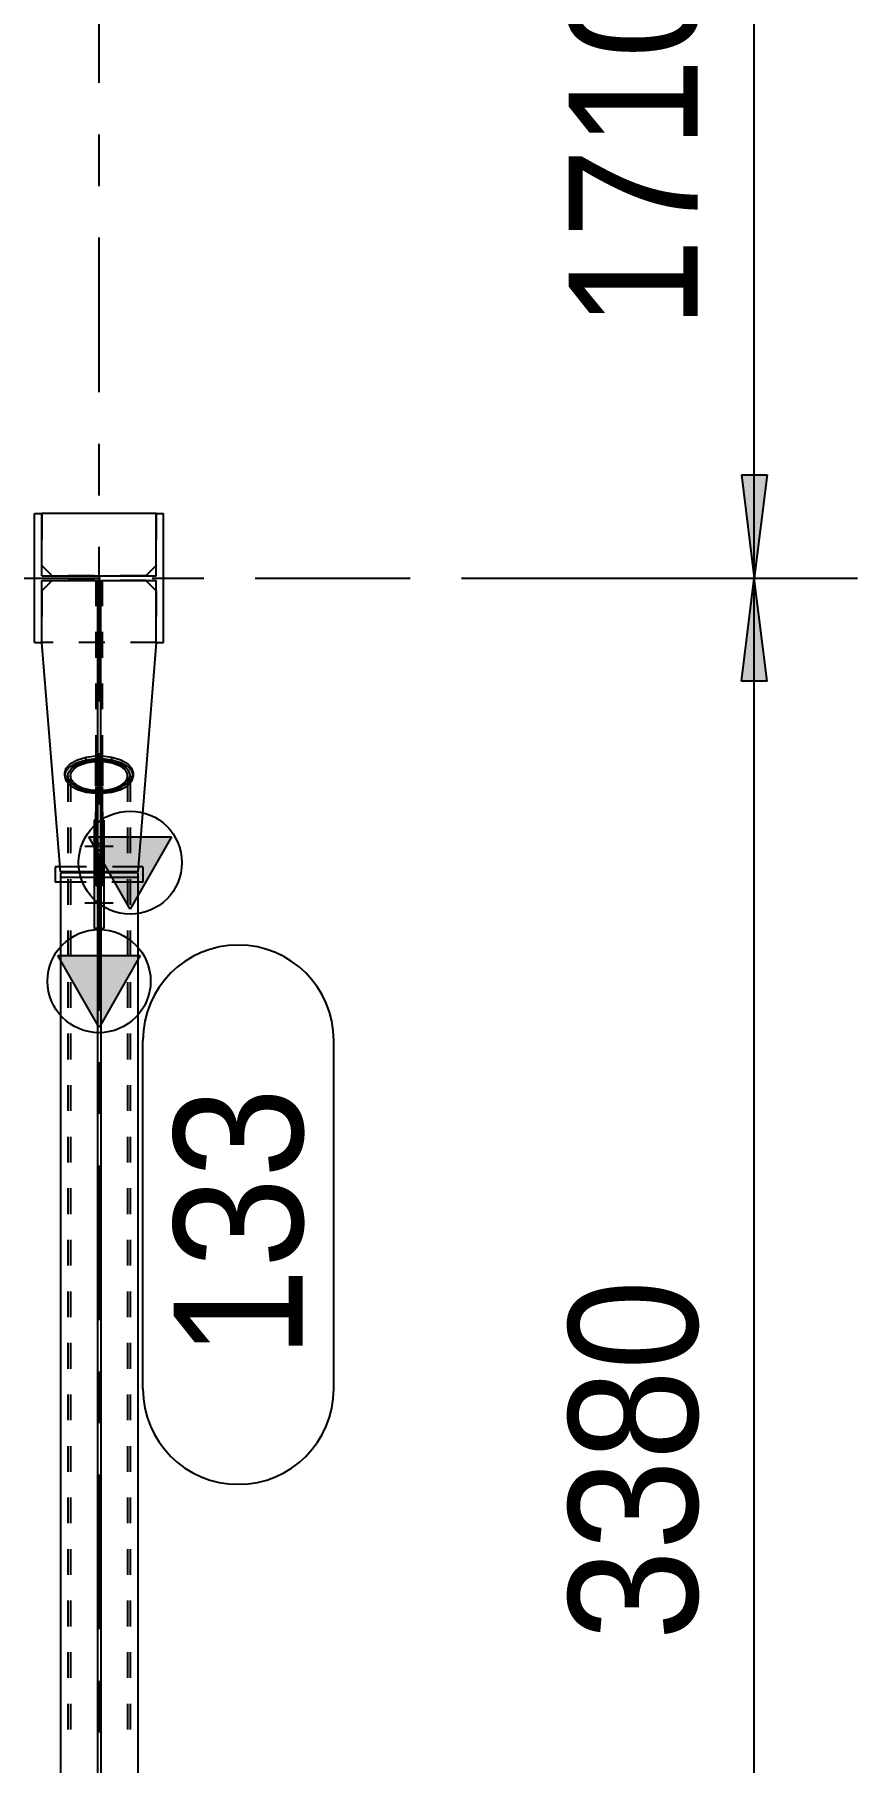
# Model space of a CAD drawing. Header units: millimetres. Extents: x 0 to 594, y 0 to 420.
# Drawn here: x 460.16 to 476.11, y 308.25 to 341.77 of the extents above; entities that cross this region are included whole.
import ezdxf

# ---------------------------------------------------------------- set-up
doc = ezdxf.new("R2010")
doc.units = ezdxf.units.MM
doc.header["$MEASUREMENT"] = 0
for name, pattern in [('XKITLINE00', [0]), ('XKITLINE03', [6, 3, -1, 1, -1]), ('XKITLINE04', [3, 0.5, -0.5, 0.5, -0.5, 0.5, -0.5])]:
    doc.linetypes.add(name, pattern=pattern)
for name, color, linetype in [('dimension', 7, 'Continuous'), ('grid', 7, 'Continuous'), ('mark', 7, 'Continuous'), ('part1', 7, 'Continuous')]:
    doc.layers.add(name, color=color, linetype=linetype)
doc.styles.add('STYLE_1', font='arial.ttf', dxfattribs={"height": 0.2})

# ---------------------------------------------------------------- blocks, each defined once
blk = doc.blocks.new('*D2175')
at = {"layer": 'grid', "color": 4, "linetype": 'XKITLINE03'}
blk.add_line((1228.871, 1870.376), (1642.443, 1870.376), dxfattribs=at)
blk = doc.blocks.new('*D2227')
at = {"layer": 'part1', "color": 2, "linetype": 'XKITLINE04'}
for p, q in [((1627.236, 1866.537), (1627.244, 1866.585)), ((1627.244, 1866.585), (1627.266, 1866.632)), ((1627.266, 1866.632), (1627.302, 1866.677)), ((1627.286, 1866.537), (1627.293, 1866.581)), ((1627.293, 1866.581), (1627.314, 1866.624)), ((1627.302, 1866.677), (1627.352, 1866.718)), ((1627.314, 1866.624), (1627.347, 1866.665)), ((1627.347, 1866.665), (1627.392, 1866.703)), ((1627.352, 1866.718), (1627.414, 1866.755)), ((1627.392, 1866.703), (1627.449, 1866.737)), ((1627.414, 1866.755), (1627.486, 1866.786)), ((1627.449, 1866.737), (1627.515, 1866.766)), ((1627.486, 1866.786), (1627.567, 1866.812)), ((1627.515, 1866.766), (1627.589, 1866.789)), ((1627.567, 1866.812), (1627.654, 1866.83)), ((1627.589, 1866.789), (1627.67, 1866.806)), ((1627.654, 1866.83), (1627.747, 1866.841)), ((1627.67, 1866.806), (1627.755, 1866.816)), ((1627.747, 1866.841), (1627.771, 1866.842)), ((1627.755, 1866.816), (1627.771, 1866.817)), ((1627.771, 1866.842), (1627.771, 1864.493)), ((1627.911, 1866.842), (1627.911, 1864.493)), ((1627.911, 1866.842), (1627.936, 1866.841)), ((1627.911, 1866.817), (1627.928, 1866.816)), ((1627.928, 1866.816), (1628.013, 1866.806)), ((1627.936, 1866.841), (1628.028, 1866.83)), ((1628.013, 1866.806), (1628.093, 1866.789)), ((1628.028, 1866.83), (1628.116, 1866.812)), ((1628.093, 1866.789), (1628.168, 1866.766)), ((1628.116, 1866.812), (1628.197, 1866.786)), ((1628.168, 1866.766), (1628.234, 1866.737)), ((1628.197, 1866.786), (1628.269, 1866.755)), ((1628.234, 1866.737), (1628.29, 1866.703)), ((1628.269, 1866.755), (1628.331, 1866.718)), ((1628.29, 1866.703), (1628.336, 1866.665)), ((1628.331, 1866.718), (1628.38, 1866.677)), ((1628.369, 1866.624), (1628.336, 1866.665)), ((1628.39, 1866.581), (1628.369, 1866.624)), ((1628.417, 1866.632), (1628.38, 1866.677)), ((1628.396, 1866.537), (1628.39, 1866.581)), ((1628.439, 1866.585), (1628.417, 1866.632)), ((1628.446, 1866.537), (1628.439, 1866.585)), ((1627.244, 1866.489), (1627.236, 1866.537)), ((1627.236, 1866.537), (1627.236, 1847.984)), ((1627.266, 1866.442), (1627.244, 1866.489)), ((1627.302, 1866.397), (1627.266, 1866.442)), ((1627.286, 1866.537), (1627.286, 1847.984)), ((1627.293, 1866.493), (1627.286, 1866.537)), ((1627.314, 1866.45), (1627.293, 1866.493)), ((1627.302, 1866.397), (1627.352, 1866.356)), ((1627.347, 1866.409), (1627.314, 1866.45)), ((1627.347, 1866.409), (1627.392, 1866.371)), ((1627.352, 1866.356), (1627.414, 1866.319)), ((1627.392, 1866.371), (1627.449, 1866.337)), ((1627.414, 1866.319), (1627.486, 1866.288)), ((1627.449, 1866.337), (1627.515, 1866.308)), ((1627.486, 1866.288), (1627.567, 1866.263)), ((1627.515, 1866.308), (1627.589, 1866.285)), ((1627.567, 1866.263), (1627.654, 1866.244)), ((1627.589, 1866.285), (1627.67, 1866.268)), ((1627.654, 1866.244), (1627.747, 1866.233)), ((1627.67, 1866.268), (1627.755, 1866.258)), ((1627.755, 1866.258), (1627.771, 1866.257)), ((1627.911, 1866.257), (1627.928, 1866.258)), ((1627.928, 1866.258), (1628.013, 1866.268)), ((1627.936, 1866.233), (1628.028, 1866.244)), ((1628.013, 1866.268), (1628.093, 1866.285)), ((1628.028, 1866.244), (1628.116, 1866.263)), ((1628.093, 1866.285), (1628.168, 1866.308)), ((1628.116, 1866.263), (1628.197, 1866.288)), ((1628.168, 1866.308), (1628.234, 1866.337)), ((1628.197, 1866.288), (1628.269, 1866.319)), ((1628.234, 1866.337), (1628.29, 1866.371)), ((1628.269, 1866.319), (1628.331, 1866.356)), ((1628.29, 1866.371), (1628.336, 1866.409)), ((1628.331, 1866.356), (1628.38, 1866.397)), ((1628.336, 1866.409), (1628.369, 1866.45)), ((1628.369, 1866.45), (1628.39, 1866.493)), ((1628.38, 1866.397), (1628.417, 1866.442)), ((1628.39, 1866.493), (1628.396, 1866.537)), ((1628.396, 1866.537), (1628.396, 1847.984)), ((1628.417, 1866.442), (1628.439, 1866.489)), ((1628.439, 1866.489), (1628.446, 1866.537)), ((1628.446, 1866.537), (1628.446, 1847.984)), ((1627.747, 1866.233), (1627.771, 1866.232)), ((1627.911, 1866.232), (1627.936, 1866.233)), ((1627.771, 1865.104), (1627.841, 1865.107)), ((1627.771, 1865.078), (1627.841, 1865.081)), ((1627.841, 1865.107), (1627.911, 1865.104)), ((1627.841, 1865.081), (1627.911, 1865.078)), ((1627.771, 1864.519), (1627.841, 1864.516)), ((1627.771, 1864.493), (1627.841, 1864.491)), ((1627.841, 1864.516), (1627.911, 1864.519)), ((1627.841, 1864.491), (1627.911, 1864.493))]:
    blk.add_line(p, q, dxfattribs=at)
at = {"layer": 'part1', "color": 0, "linetype": 'XKITLINE00'}
for p, q in [((1628.446, 1863.955), (1627.646, 1865.355)), ((1627.646, 1865.355), (1629.246, 1865.355)), ((1629.246, 1865.355), (1628.446, 1863.955))]:
    blk.add_line(p, q, dxfattribs=at)
blk.add_circle((1628.446, 1864.855), 1, dxfattribs=at)
at = {"layer": 'part1', "color": 0}
blk.add_solid([(1627.646, 1865.355), (1629.246, 1865.355), (1627.646, 1865.355), (1628.446, 1863.955)], dxfattribs=at)
blk = doc.blocks.new('*D2515')
at = {"layer": 'part1', "color": 0, "linetype": 'XKITLINE00'}
for p, q in [((1626.591, 1869.126), (1626.591, 1871.626)), ((1626.591, 1871.626), (1626.731, 1871.626)), ((1626.731, 1870.421), (1626.731, 1871.626)), ((1628.951, 1871.626), (1629.091, 1871.626)), ((1628.951, 1870.421), (1628.951, 1871.626)), ((1629.091, 1869.126), (1629.091, 1871.626)), ((1626.731, 1870.421), (1628.951, 1870.421)), ((1626.731, 1870.331), (1628.951, 1870.331)), ((1626.731, 1869.126), (1626.731, 1870.331)), ((1628.951, 1869.126), (1628.951, 1870.331)), ((1626.591, 1869.126), (1626.731, 1869.126)), ((1628.951, 1869.126), (1629.091, 1869.126))]:
    blk.add_line(p, q, dxfattribs=at)
blk = doc.blocks.new('*D2693')
at = {"layer": 'dimension', "color": 1, "linetype": 'XKITLINE00'}
for p, q in [((1635.543, 1887.476), (1642.543, 1887.476)), ((1640.293, 1885.476), (1640.543, 1887.476)), ((1640.543, 1870.376), (1640.543, 1887.476)), ((1640.793, 1885.476), (1640.543, 1887.476)), ((1640.793, 1885.476), (1640.293, 1885.476)), ((1640.293, 1872.376), (1640.543, 1870.376)), ((1640.293, 1872.376), (1640.793, 1872.376)), ((1640.793, 1872.376), (1640.543, 1870.376)), ((1635.543, 1870.376), (1642.543, 1870.376))]:
    blk.add_line(p, q, dxfattribs=at)
at = {"layer": 'dimension', "color": 1}
for points in [[(1640.543, 1887.476), (1640.793, 1885.476), (1640.543, 1887.476), (1640.293, 1885.476)], [(1640.543, 1870.376), (1640.293, 1872.376), (1640.543, 1870.376), (1640.793, 1872.376)]]:
    blk.add_solid(points, dxfattribs=at)
at = {"layer": 'dimension', "color": 1, "style": 'STYLE_1', "width": 0.9}
blk.add_text('1710', height=2.5, rotation=90.0002, dxfattribs=at).set_placement((1639.443, 1875.218))
blk = doc.blocks.new('*D2706')
at = {"layer": 'part1', "color": 2, "linetype": 'XKITLINE04'}
for p, q in [((1626.731, 1871.626), (1626.731, 1870.621)), ((1628.951, 1871.626), (1628.951, 1870.621)), ((1628.751, 1870.421), (1626.931, 1870.421))]:
    blk.add_line(p, q, dxfattribs=at)
at = {"layer": 'part1', "color": 0, "linetype": 'XKITLINE00'}
for p, q in [((1628.951, 1871.626), (1626.731, 1871.626)), ((1626.931, 1870.421), (1626.731, 1870.621)), ((1628.951, 1870.621), (1628.751, 1870.421))]:
    blk.add_line(p, q, dxfattribs=at)
blk = doc.blocks.new('*D2725')
at = {"layer": 'part1', "color": 0, "linetype": 'XKITLINE00'}
blk.add_line((1627.566, 1865.176), (1628.116, 1865.176), dxfattribs=at)
blk.add_line((1627.566, 1865.176), (1628.116, 1865.176), dxfattribs=at)
blk.add_line((1627.566, 1865.176), (1628.116, 1865.176), dxfattribs=at)
blk = doc.blocks.new('*D2726')
at = {"layer": 'part1', "color": 0, "linetype": 'XKITLINE00'}
blk.add_line((1627.566, 1864.076), (1628.116, 1864.076), dxfattribs=at)
blk.add_line((1627.566, 1864.076), (1628.116, 1864.076), dxfattribs=at)
blk.add_line((1627.566, 1864.076), (1628.116, 1864.076), dxfattribs=at)
blk = doc.blocks.new('*D2742')
at = {"layer": 'part1', "color": 0, "linetype": 'XKITLINE00'}
for p, q in [((1627.091, 1864.656), (1627.091, 1839.346)), ((1627.749, 1864.656), (1627.091, 1864.656)), ((1627.749, 1864.566), (1627.091, 1864.566)), ((1627.874, 1864.656), (1627.809, 1864.656)), ((1627.809, 1864.576), (1627.809, 1864.576)), ((1627.809, 1864.576), (1627.874, 1864.576)), ((1627.809, 1864.576), (1627.809, 1839.426)), ((1627.874, 1864.576), (1627.874, 1864.576)), ((1627.874, 1864.576), (1627.874, 1839.426)), ((1628.591, 1864.656), (1627.934, 1864.656)), ((1628.591, 1864.566), (1627.934, 1864.566)), ((1628.591, 1864.656), (1628.591, 1864.256)), ((1628.591, 1864.256), (1628.591, 1839.346)), ((1627.841, 1861.656), (1627.041, 1863.056)), ((1627.041, 1863.056), (1628.641, 1863.056)), ((1628.641, 1863.056), (1627.841, 1861.656)), ((1627.091, 1839.436), (1627.749, 1839.436)), ((1627.809, 1839.426), (1627.809, 1839.426)), ((1627.809, 1839.426), (1627.874, 1839.426)), ((1628.591, 1839.436), (1627.934, 1839.436)), ((1627.749, 1839.346), (1627.091, 1839.346)), ((1627.874, 1839.346), (1627.809, 1839.346)), ((1628.591, 1839.346), (1627.934, 1839.346))]:
    blk.add_line(p, q, dxfattribs=at)
at = {"layer": 'part1', "color": 2, "linetype": 'XKITLINE04'}
for p, q in [((1627.809, 1864.656), (1627.749, 1864.656)), ((1627.809, 1864.566), (1627.749, 1864.566)), ((1627.809, 1864.576), (1627.874, 1864.576)), ((1627.934, 1864.566), (1627.809, 1864.566)), ((1627.934, 1864.656), (1627.874, 1864.656)), ((1628.591, 1864.566), (1628.591, 1864.256)), ((1627.809, 1864.556), (1627.874, 1864.556)), ((1627.809, 1864.256), (1627.874, 1864.256)), ((1627.091, 1839.436), (1627.091, 1839.346)), ((1627.934, 1839.436), (1627.749, 1839.436)), ((1627.809, 1839.746), (1627.874, 1839.746)), ((1627.809, 1839.742), (1627.809, 1839.426)), ((1627.809, 1839.446), (1627.874, 1839.446)), ((1627.809, 1839.426), (1627.874, 1839.426)), ((1627.809, 1839.346), (1627.749, 1839.346)), ((1627.934, 1839.346), (1627.874, 1839.346))]:
    blk.add_line(p, q, dxfattribs=at)
at = {"layer": 'part1', "color": 0, "linetype": 'XKITLINE00'}
blk.add_circle((1627.841, 1862.556), 1, dxfattribs=at)
at = {"layer": 'part1', "color": 0}
blk.add_solid([(1627.041, 1863.056), (1628.641, 1863.056), (1627.041, 1863.056), (1627.841, 1861.656)], dxfattribs=at)
blk = doc.blocks.new('*D2748')
at = {"layer": 'part1', "color": 0, "linetype": 'XKITLINE00'}
for p, q in [((1626.931, 1870.331), (1626.731, 1870.131)), ((1628.951, 1870.131), (1628.751, 1870.331)), ((1627.091, 1864.676), (1626.731, 1869.126)), ((1628.951, 1869.126), (1628.591, 1864.676)), ((1627.749, 1864.676), (1627.091, 1864.676)), ((1627.811, 1864.676), (1627.809, 1864.676)), ((1627.874, 1864.676), (1627.871, 1864.676)), ((1628.591, 1864.676), (1627.934, 1864.676))]:
    blk.add_line(p, q, dxfattribs=at)
at = {"layer": 'part1', "color": 2, "linetype": 'XKITLINE04'}
for p, q in [((1628.751, 1870.331), (1626.931, 1870.331)), ((1626.731, 1869.126), (1626.731, 1870.131)), ((1626.731, 1869.126), (1626.731, 1870.131)), ((1628.951, 1869.126), (1628.951, 1870.131)), ((1628.951, 1869.126), (1628.951, 1870.131)), ((1628.591, 1864.676), (1627.749, 1864.676)), ((1627.871, 1864.676), (1627.811, 1864.676)), ((1627.934, 1864.676), (1627.874, 1864.676))]:
    blk.add_line(p, q, dxfattribs=at)
blk = doc.blocks.new('*D2749')
at = {"layer": 'part1', "color": 0, "linetype": 'XKITLINE00'}
for p, q in [((1627.811, 1870.331), (1627.811, 1864.676)), ((1627.811, 1870.331), (1627.871, 1870.331)), ((1627.871, 1870.331), (1627.871, 1864.676)), ((1627.811, 1864.676), (1627.871, 1864.676))]:
    blk.add_line(p, q, dxfattribs=at)
at = {"layer": 'part1', "color": 2, "linetype": 'XKITLINE04'}
for p, q in [((1627.811, 1870.331), (1627.871, 1870.331)), ((1627.811, 1870.131), (1627.871, 1870.131)), ((1627.811, 1864.976), (1627.871, 1864.976)), ((1627.811, 1864.676), (1627.871, 1864.676))]:
    blk.add_line(p, q, dxfattribs=at)
blk = doc.blocks.new('*D2750')
at = {"layer": 'part1', "color": 0, "linetype": 'XKITLINE00'}
for p, q in [((1626.991, 1864.776), (1626.991, 1864.476)), ((1627.083, 1864.776), (1626.991, 1864.776)), ((1628.691, 1864.776), (1628.599, 1864.776)), ((1628.691, 1864.776), (1628.691, 1864.476)), ((1627.091, 1864.476), (1626.991, 1864.476)), ((1628.691, 1864.476), (1628.591, 1864.476))]:
    blk.add_line(p, q, dxfattribs=at)
at = {"layer": 'part1', "color": 2, "linetype": 'XKITLINE04'}
for p, q in [((1628.599, 1864.776), (1627.083, 1864.776)), ((1628.591, 1864.476), (1627.091, 1864.476))]:
    blk.add_line(p, q, dxfattribs=at)
blk = doc.blocks.new('*D2751')
at = {"layer": 'part1', "color": 0, "linetype": 'XKITLINE00'}
for p, q in [((1627.934, 1865.676), (1627.874, 1865.676)), ((1627.874, 1865.676), (1627.874, 1863.576)), ((1627.934, 1865.676), (1627.934, 1863.576)), ((1627.934, 1863.576), (1627.874, 1863.576))]:
    blk.add_line(p, q, dxfattribs=at)
blk = doc.blocks.new('*D2752')
at = {"layer": 'part1', "color": 0, "linetype": 'XKITLINE00'}
for p, q in [((1627.809, 1865.676), (1627.749, 1865.676)), ((1627.749, 1865.676), (1627.749, 1863.576)), ((1627.809, 1865.676), (1627.809, 1863.576)), ((1627.809, 1863.576), (1627.749, 1863.576))]:
    blk.add_line(p, q, dxfattribs=at)
blk = doc.blocks.new('*D2754')
at = {"layer": 'grid', "color": 4, "linetype": 'XKITLINE03'}
blk.add_line((1627.841, 1819.981), (1627.841, 1905.53), dxfattribs=at)
blk = doc.blocks.new('*D2827')
at = {"layer": 'dimension', "color": 1, "linetype": 'XKITLINE00'}
for p, q in [((1635.543, 1870.376), (1642.543, 1870.376)), ((1640.293, 1868.376), (1640.543, 1870.376)), ((1640.543, 1836.576), (1640.543, 1870.376)), ((1640.793, 1868.376), (1640.543, 1870.376)), ((1640.793, 1868.376), (1640.293, 1868.376))]:
    blk.add_line(p, q, dxfattribs=at)
at = {"layer": 'dimension', "color": 1}
blk.add_solid([(1640.543, 1870.376), (1640.793, 1868.376), (1640.543, 1870.376), (1640.293, 1868.376)], dxfattribs=at)
at = {"layer": 'dimension', "color": 1, "style": 'STYLE_1', "width": 0.9}
blk.add_text('3380', height=2.5, rotation=90.0002, dxfattribs=at).set_placement((1639.443, 1849.768))
blk = doc.blocks.new('*D2860')
at = {"layer": 'part1', "color": 2, "linetype": 'XKITLINE04'}
for p, q in [((1626.931, 1870.331), (1626.731, 1870.131)), ((1628.751, 1870.331), (1626.931, 1870.331)), ((1628.951, 1870.131), (1628.751, 1870.331)), ((1626.731, 1870.131), (1626.731, 1869.126)), ((1628.951, 1870.131), (1628.951, 1869.126)), ((1628.951, 1869.126), (1626.731, 1869.126))]:
    blk.add_line(p, q, dxfattribs=at)
blk = doc.blocks.new('*D2861')
at = {"layer": 'part1', "color": 2, "linetype": 'XKITLINE04'}
for p, q in [((1628.951, 1871.626), (1626.731, 1871.626)), ((1626.731, 1871.626), (1626.731, 1870.621)), ((1628.951, 1871.626), (1628.951, 1870.621)), ((1626.931, 1870.421), (1626.731, 1870.621)), ((1628.951, 1870.621), (1628.751, 1870.421)), ((1628.751, 1870.421), (1626.931, 1870.421))]:
    blk.add_line(p, q, dxfattribs=at)
blk = doc.blocks.new('*D2862')
at = {"layer": 'part1', "color": 2, "linetype": 'XKITLINE04'}
for p, q in [((1626.931, 1870.331), (1626.731, 1870.131)), ((1628.751, 1870.331), (1626.931, 1870.331)), ((1628.951, 1870.131), (1628.751, 1870.331)), ((1626.731, 1870.131), (1626.731, 1869.126)), ((1628.951, 1870.131), (1628.951, 1869.126)), ((1628.951, 1869.126), (1626.731, 1869.126))]:
    blk.add_line(p, q, dxfattribs=at)
blk = doc.blocks.new('*D2863')
at = {"layer": 'part1', "color": 2, "linetype": 'XKITLINE04'}
for p, q in [((1628.951, 1871.626), (1626.731, 1871.626)), ((1626.731, 1871.626), (1626.731, 1870.621)), ((1628.951, 1871.626), (1628.951, 1870.621)), ((1626.931, 1870.421), (1626.731, 1870.621)), ((1628.951, 1870.621), (1628.751, 1870.421)), ((1628.751, 1870.421), (1626.931, 1870.421))]:
    blk.add_line(p, q, dxfattribs=at)
blk = doc.blocks.new('*D2864')
at = {"layer": 'part1', "color": 2, "linetype": 'XKITLINE04'}
for p, q in [((1627.591, 1866.902), (1627.781, 1866.926)), ((1627.781, 1866.926), (1627.781, 1866.2)), ((1627.176, 1866.589), (1627.205, 1866.687)), ((1627.176, 1866.537), (1627.205, 1866.636)), ((1627.176, 1866.537), (1627.176, 1866.589)), ((1627.205, 1866.49), (1627.176, 1866.589)), ((1627.205, 1866.687), (1627.29, 1866.778)), ((1627.205, 1866.636), (1627.29, 1866.726)), ((1627.29, 1866.778), (1627.422, 1866.851)), ((1627.29, 1866.726), (1627.422, 1866.8)), ((1627.422, 1866.851), (1627.591, 1866.902)), ((1627.422, 1866.8), (1627.591, 1866.851)), ((1627.591, 1866.851), (1627.591, 1866.902)), ((1627.591, 1866.851), (1627.781, 1866.874)), ((1627.205, 1866.438), (1627.176, 1866.537)), ((1627.29, 1866.4), (1627.205, 1866.49)), ((1627.29, 1866.348), (1627.205, 1866.438)), ((1627.29, 1866.4), (1627.422, 1866.326)), ((1627.29, 1866.348), (1627.422, 1866.274)), ((1627.422, 1866.326), (1627.591, 1866.275)), ((1627.422, 1866.274), (1627.591, 1866.223)), ((1627.591, 1866.223), (1627.591, 1866.275)), ((1627.591, 1866.275), (1627.781, 1866.251)), ((1627.591, 1866.223), (1627.781, 1866.2))]:
    blk.add_line(p, q, dxfattribs=at)
blk = doc.blocks.new('*D2865')
at = {"layer": 'part1', "color": 2, "linetype": 'XKITLINE04'}
for p, q in [((1627.901, 1866.926), (1628.092, 1866.902)), ((1627.901, 1866.926), (1627.901, 1866.2)), ((1627.901, 1866.874), (1628.092, 1866.851)), ((1628.092, 1866.902), (1628.261, 1866.851)), ((1628.092, 1866.851), (1628.092, 1866.902)), ((1628.092, 1866.851), (1628.261, 1866.8)), ((1628.261, 1866.851), (1628.393, 1866.778)), ((1628.261, 1866.8), (1628.393, 1866.726)), ((1628.477, 1866.687), (1628.393, 1866.778)), ((1628.477, 1866.636), (1628.393, 1866.726)), ((1628.506, 1866.589), (1628.477, 1866.687)), ((1628.506, 1866.537), (1628.477, 1866.636)), ((1628.477, 1866.49), (1628.506, 1866.589)), ((1628.506, 1866.537), (1628.506, 1866.589)), ((1627.901, 1866.251), (1628.092, 1866.275)), ((1628.092, 1866.275), (1628.261, 1866.326)), ((1628.092, 1866.223), (1628.092, 1866.275)), ((1628.092, 1866.223), (1628.261, 1866.274)), ((1628.261, 1866.326), (1628.393, 1866.4)), ((1628.261, 1866.274), (1628.393, 1866.348)), ((1628.393, 1866.4), (1628.477, 1866.49)), ((1628.393, 1866.348), (1628.477, 1866.438)), ((1628.477, 1866.438), (1628.506, 1866.537)), ((1627.901, 1866.2), (1628.092, 1866.223))]:
    blk.add_line(p, q, dxfattribs=at)
blk = doc.blocks.new('*D2866')
at = {"layer": 'part1', "color": 2, "linetype": 'XKITLINE04'}
for p, q in [((1627.781, 1870.331), (1627.901, 1870.331)), ((1627.781, 1870.331), (1627.781, 1864.406)), ((1627.781, 1870.331), (1627.901, 1870.331)), ((1627.901, 1870.331), (1627.901, 1864.406)), ((1627.901, 1870.131), (1627.781, 1870.131)), ((1627.781, 1865.226), (1627.901, 1865.226)), ((1627.901, 1864.974), (1627.781, 1864.974)), ((1627.781, 1864.406), (1627.781, 1864.776)), ((1627.901, 1864.406), (1627.901, 1864.776)), ((1627.901, 1864.406), (1627.781, 1864.406))]:
    blk.add_line(p, q, dxfattribs=at)
blk = doc.blocks.new('*D2874')
at = {"layer": 'part1', "color": 2, "linetype": 'XKITLINE04'}
for p, q in [((1626.731, 1871.626), (1626.731, 1870.621)), ((1628.951, 1871.626), (1626.731, 1871.626)), ((1628.951, 1871.626), (1628.951, 1870.621)), ((1626.931, 1870.421), (1626.731, 1870.621)), ((1628.951, 1870.621), (1628.751, 1870.421)), ((1628.751, 1870.421), (1626.931, 1870.421))]:
    blk.add_line(p, q, dxfattribs=at)
blk = doc.blocks.new('*D2878')
at = {"layer": 'part1', "color": 2, "linetype": 'XKITLINE04'}
for p, q in [((1626.931, 1870.331), (1626.731, 1870.131)), ((1628.751, 1870.331), (1626.931, 1870.331)), ((1628.951, 1870.131), (1628.751, 1870.331)), ((1626.731, 1870.131), (1626.731, 1869.126)), ((1628.951, 1870.131), (1628.951, 1869.126)), ((1628.951, 1869.126), (1626.731, 1869.126))]:
    blk.add_line(p, q, dxfattribs=at)
blk = doc.blocks.new('*D2879')
at = {"layer": 'part1', "color": 2, "linetype": 'XKITLINE04'}
for p, q in [((1628.951, 1871.626), (1626.731, 1871.626)), ((1626.731, 1871.626), (1626.731, 1870.621)), ((1628.951, 1871.626), (1628.951, 1870.621)), ((1626.931, 1870.421), (1626.731, 1870.621)), ((1628.951, 1870.621), (1628.751, 1870.421)), ((1628.751, 1870.421), (1626.931, 1870.421))]:
    blk.add_line(p, q, dxfattribs=at)
blk = doc.blocks.new('*D2880')
at = {"layer": 'part1', "color": 2, "linetype": 'XKITLINE04'}
for p, q in [((1626.931, 1870.331), (1626.731, 1870.131)), ((1628.751, 1870.331), (1626.931, 1870.331)), ((1628.951, 1870.131), (1628.751, 1870.331)), ((1626.731, 1870.131), (1626.731, 1869.126)), ((1628.951, 1870.131), (1628.951, 1869.126)), ((1628.951, 1869.126), (1626.731, 1869.126))]:
    blk.add_line(p, q, dxfattribs=at)
blk = doc.blocks.new('*D2881')
at = {"layer": 'part1', "color": 2, "linetype": 'XKITLINE04'}
for p, q in [((1628.951, 1871.626), (1626.731, 1871.626)), ((1626.731, 1871.626), (1626.731, 1870.621)), ((1628.951, 1871.626), (1628.951, 1870.621)), ((1626.931, 1870.421), (1626.731, 1870.621)), ((1628.951, 1870.621), (1628.751, 1870.421)), ((1628.751, 1870.421), (1626.931, 1870.421))]:
    blk.add_line(p, q, dxfattribs=at)
blk = doc.blocks.new('*D2939')
at = {"layer": 'mark', "color": 1, "linetype": 'XKITLINE00'}
for p, q in [((1628.691, 1854.644), (1628.691, 1861.406)), ((1632.391, 1854.644), (1632.391, 1861.406))]:
    blk.add_line(p, q, dxfattribs=at)
for centre, start, end in [((1630.541, 1861.406), 0, 180), ((1630.541, 1854.644), 180, 0)]:
    blk.add_arc(centre, 1.85, start, end, dxfattribs=at)
at = {"layer": 'mark', "color": 1, "style": 'STYLE_1', "width": 0.9}
blk.add_text('133', height=2.5, rotation=90.0002, dxfattribs=at).set_placement((1631.791, 1855.244))

msp = doc.modelspace()

# ---------------------------------------------------------------- block references
at = {"layer": 'dimension'}
for name in ['*D2693', '*D2827']:
    msp.add_blockref(name, (-1166.435, -1539.151), dxfattribs=at)
at = {"layer": 'grid'}
for name in ['*D2754', '*D2175']:
    msp.add_blockref(name, (-1166.435, -1539.151), dxfattribs=at)
at = {"layer": 'mark'}
msp.add_blockref('*D2939', (-1166.435, -1539.151), dxfattribs=at)
at = {"layer": 'part1'}
for name in ['*D2515', '*D2706', '*D2861', '*D2863', '*D2874', '*D2879', '*D2881', '*D2748', '*D2860', '*D2862', '*D2878', '*D2880', '*D2866', '*D2749', '*D2864', '*D2227', '*D2865', '*D2752', '*D2751', '*D2725', '*D2750', '*D2742', '*D2726']:
    msp.add_blockref(name, (-1166.435, -1539.151), dxfattribs=at)

doc.saveas('drawing.dxf')
